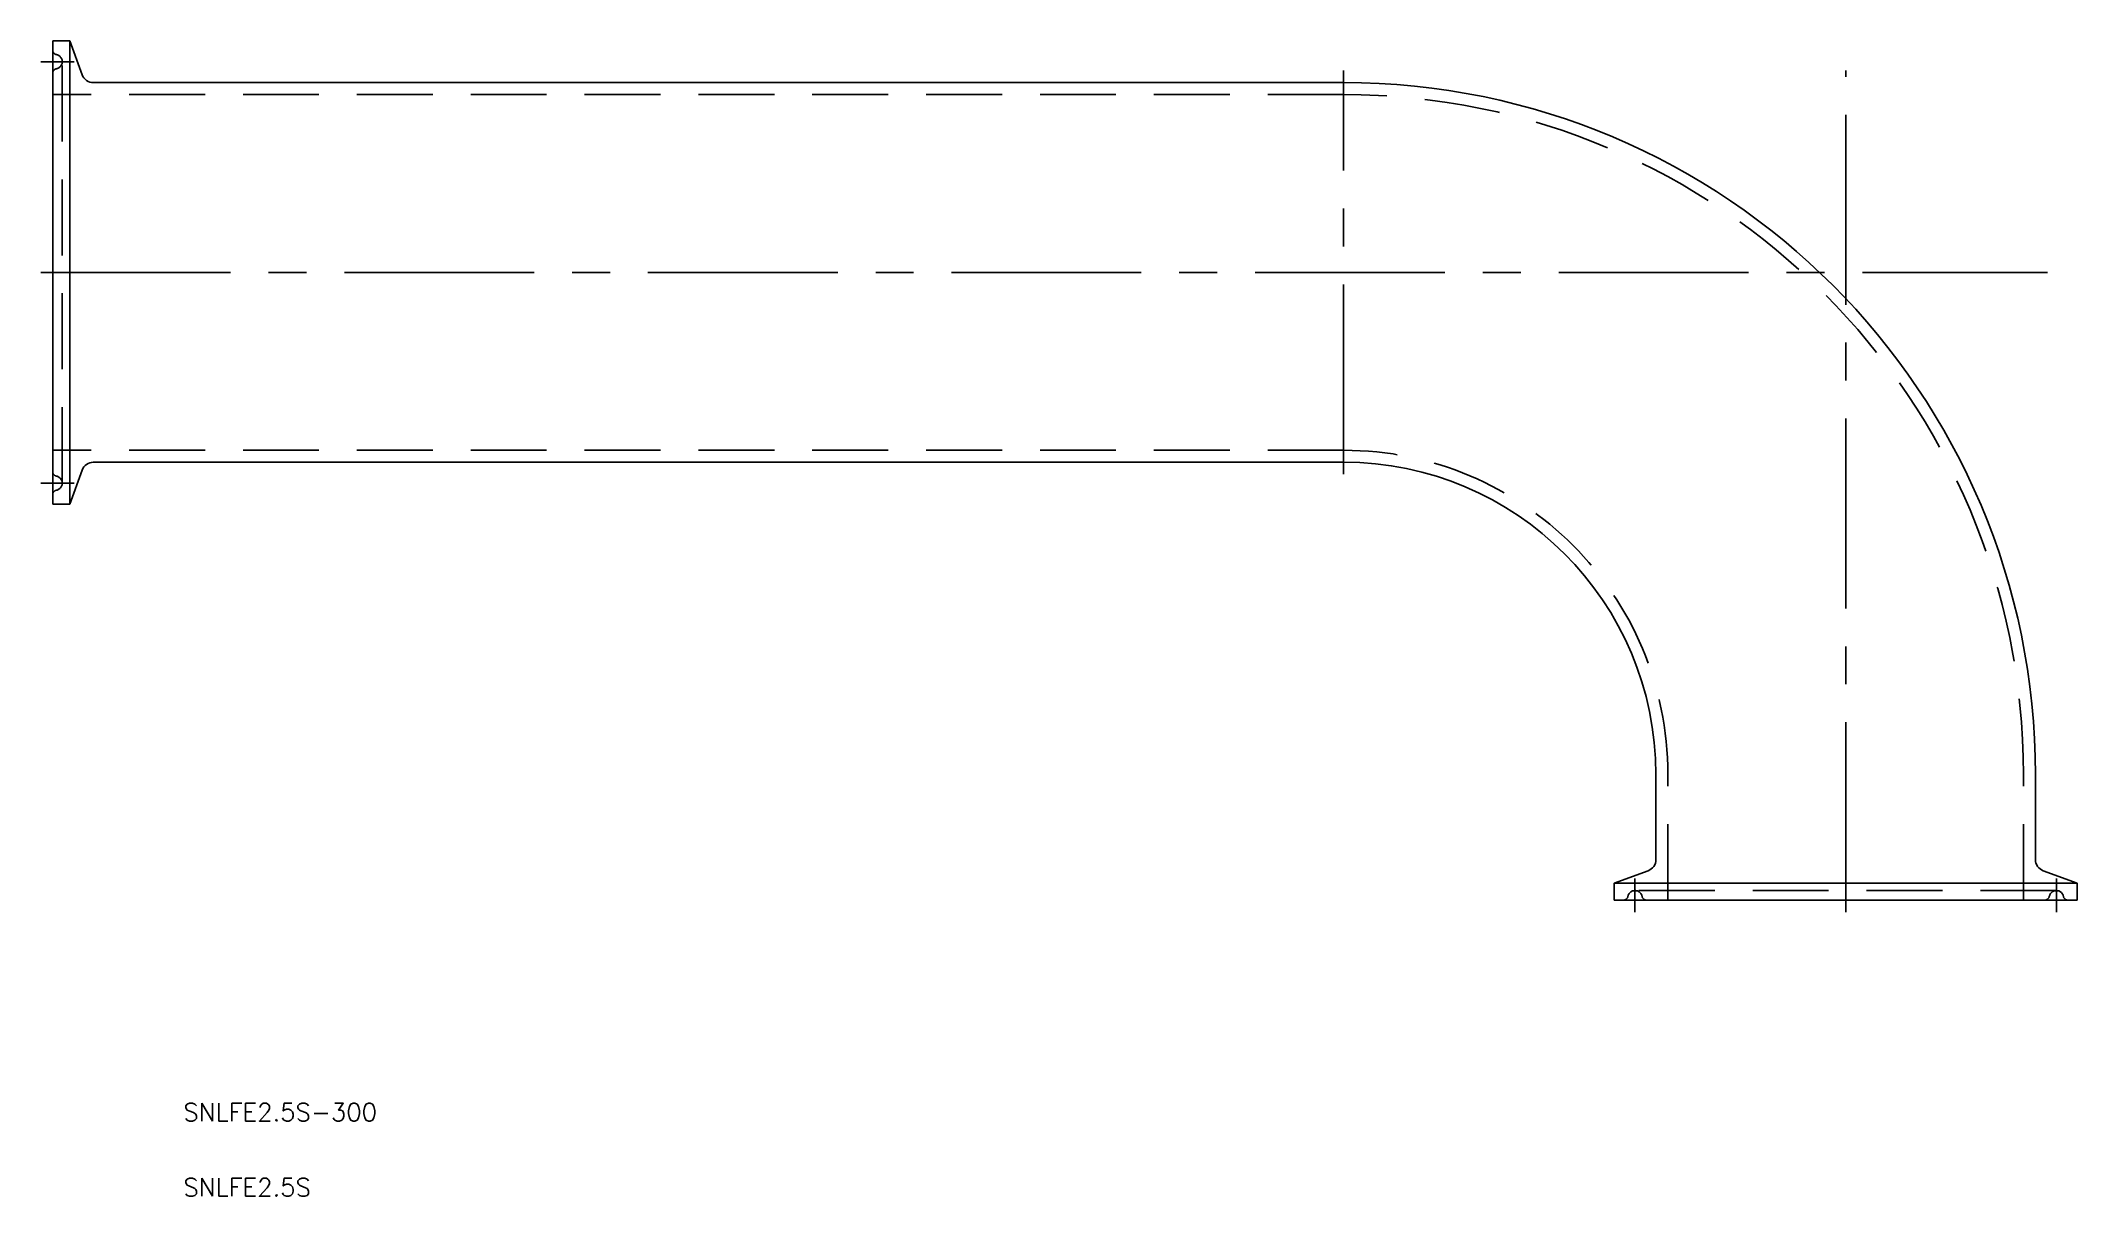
# Model space of a CAD drawing. Extents: x -302 to 39, y -50 to 144.
import ezdxf

# ---------------------------------------------------------------- set-up
doc = ezdxf.new("R2010")
doc.units = 0
doc.linetypes.add('CENTER', pattern=[50.8, 31.75, -6.35, 6.35, -6.35])
doc.linetypes.add('DASHED', pattern=[19.05, 12.7, -6.35])
doc.layers.get('0').update_dxf_attribs({"linetype": 'CONTINUOUS'})
doc.layers.add('CENTER', color=1, linetype='CENTER')
doc.styles.get("Standard").update_dxf_attribs({"font": 'txt.shx', "height": 3, "bigfont": 'bigfont.shx'})

msp = doc.modelspace()

# ---------------------------------------------------------------- linework, layer by layer
at = {"color": 7, "linetype": 'CONTINUOUS'}
for p, q in [((-300, 143.75), (-300, 66.25)), ((-300, 143.75), (-297.15, 143.75)), ((-297.15, 143.75), (-295.08, 138.07)), ((-297.15, 143.75), (-297.15, 66.25)), ((-84, 136.75), (-293.2, 136.75)), ((-297.15, 66.25), (-295.08, 71.93)), ((-84, 73.25), (-293.2, 73.25)), ((-300, 66.25), (-297.15, 66.25)), ((-31.75, 21), (-31.75, 6.8)), ((31.75, 21), (31.75, 6.8)), ((-38.75, 2.85), (-33.07, 4.92)), ((38.75, 2.85), (33.07, 4.92)), ((-38.75, 2.85), (38.75, 2.85)), ((-38.75, 0), (-38.75, 2.85)), ((-38.75, 0), (38.75, 0)), ((38.75, 0), (38.75, 2.85))]:
    msp.add_line(p, q, dxfattribs=at)
at = {"color": 3, "linetype": 'DASHED'}
for p, q in [((-298.4, 69.75), (-298.4, 140.25)), ((-84, 134.75), (-300, 134.75)), ((-84, 75.25), (-300, 75.25)), ((-29.75, 0), (-29.75, 21)), ((29.75, 0), (29.75, 21)), ((35.25, 1.6), (-35.25, 1.6))]:
    msp.add_line(p, q, dxfattribs=at)
for centre, radius, start, end in [((-299.2, 142.21), 0.8, 180, 258.463), ((-299.6, 140.25), 1.2, 281.537, 78.463), ((-299.2, 138.29), 0.8, 101.537, 180), ((-84, 21), 113.75, 0, 90), ((-84, 21), 54.25, 0, 90), ((-299.2, 71.71), 0.8, 180, 258.463), ((-299.2, 67.79), 0.8, 101.537, 180), ((-299.6, 69.75), 1.2, 281.537, 78.463), ((-37.21, 0.8), 0.8, 270, 348.463), ((-35.25, 0.4), 1.2, 11.537, 168.463), ((-33.29, 0.8), 0.8, 191.537, 270), ((33.29, 0.8), 0.8, 270, 348.463), ((35.25, 0.4), 1.2, 11.537, 168.463), ((37.21, 0.8), 0.8, 191.537, 270)]:
    msp.add_arc(centre, radius, start, end, dxfattribs=at)
at = {"color": 7, "linetype": 'CONTINUOUS'}
for centre, radius, start, end in [((-293.2, 138.75), 2, 200, 270), ((-84, 21), 115.75, 0, 90), ((-293.2, 71.25), 2, 90, 160), ((-84, 21), 52.25, 0, 90), ((-33.75, 6.8), 2, 290, 0), ((33.75, 6.8), 2, 180, 250)]:
    msp.add_arc(centre, radius, start, end, dxfattribs=at)
at = {"layer": 'CENTER', "color": 1, "linetype": 'CENTER'}
for p, q in [((-296.4, 140.25), (-302, 140.25)), ((-84, 71.25), (-84, 138.75)), ((0, -2), (0, 138.75)), ((-302, 105), (33.75, 105)), ((-296.4, 69.75), (-302, 69.75)), ((-35.25, 3.6), (-35.25, -2)), ((35.25, 3.6), (35.25, -2))]:
    msp.add_line(p, q, dxfattribs=at)

# ---------------------------------------------------------------- texts
at = {"color": 7, "linetype": 'CONTINUOUS'}
for s, p in [('SNLFE2.5S-300', (-278.13, -36.97)), ('SNLFE2.5S', (-278.13, -49.53))]:
    msp.add_text(s, height=3, dxfattribs=at).set_placement(p)

doc.saveas('drawing.dxf')
